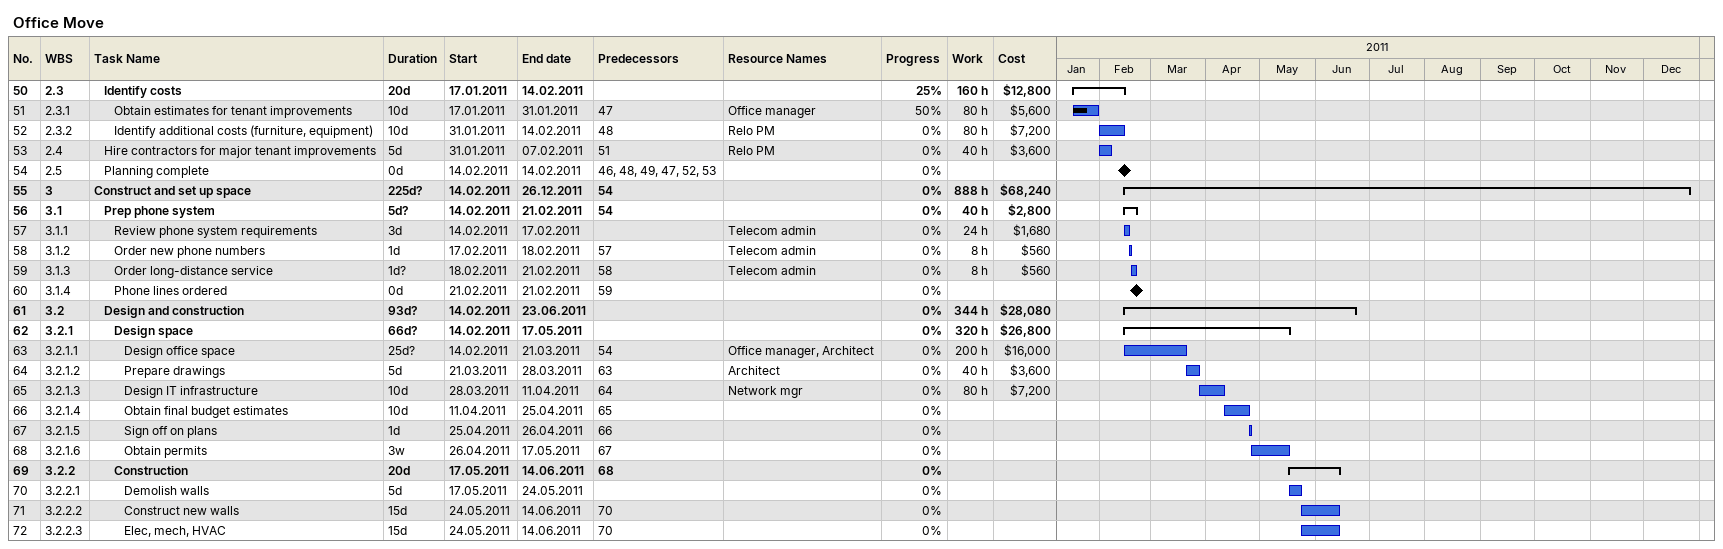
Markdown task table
Office Move

| ID | WBS | Task | Duration | Start | Finish | Predecessors | Resources | % complete | Work (h) | Cost ($) |
|---|---|---|---|---|---|---|---|---|---|---|
| 50 | 2.3 | **Identify costs** | 20d | 2011-01-17 | 2011-02-14 |  |  | 25 | 160 | 12800 |
| 51 | 2.3.1 | Obtain estimates for tenant improvements | 10d | 2011-01-17 | 2011-01-31 | 47 | Office manager | 50 | 80 | 5600 |
| 52 | 2.3.2 | Identify additional costs (furniture, equipment) | 10d | 2011-01-31 | 2011-02-14 | 48 | Relo PM | 0 | 80 | 7200 |
| 53 | 2.4 | Hire contractors for major tenant improvements | 5d | 2011-01-31 | 2011-02-07 | 51 | Relo PM | 0 | 40 | 3600 |
| 54 | 2.5 | Planning complete | 0d | 2011-02-14 | 2011-02-14 | 46, 48, 49, 47, 52, 53 |  | 0 |  |  |
| 55 | 3 | **Construct and set up space** | 225d? | 2011-02-14 | 2011-12-26 | 54 |  | 0 | 888 | 68240 |
| 56 | 3.1 | **Prep phone system** | 5d? | 2011-02-14 | 2011-02-21 | 54 |  | 0 | 40 | 2800 |
| 57 | 3.1.1 | Review phone system requirements | 3d | 2011-02-14 | 2011-02-17 |  | Telecom admin | 0 | 24 | 1680 |
| 58 | 3.1.2 | Order new phone numbers | 1d | 2011-02-17 | 2011-02-18 | 57 | Telecom admin | 0 | 8 | 560 |
| 59 | 3.1.3 | Order long-distance service | 1d? | 2011-02-18 | 2011-02-21 | 58 | Telecom admin | 0 | 8 | 560 |
| 60 | 3.1.4 | Phone lines ordered | 0d | 2011-02-21 | 2011-02-21 | 59 |  | 0 |  |  |
| 61 | 3.2 | **Design and construction** | 93d? | 2011-02-14 | 2011-06-23 |  |  | 0 | 344 | 28080 |
| 62 | 3.2.1 | **Design space** | 66d? | 2011-02-14 | 2011-05-17 |  |  | 0 | 320 | 26800 |
| 63 | 3.2.1.1 | Design office space | 25d? | 2011-02-14 | 2011-03-21 | 54 | Office manager, Architect | 0 | 200 | 16000 |
| 64 | 3.2.1.2 | Prepare drawings | 5d | 2011-03-21 | 2011-03-28 | 63 | Architect | 0 | 40 | 3600 |
| 65 | 3.2.1.3 | Design IT infrastructure | 10d | 2011-03-28 | 2011-04-11 | 64 | Network mgr | 0 | 80 | 7200 |
| 66 | 3.2.1.4 | Obtain final budget estimates | 10d | 2011-04-11 | 2011-04-25 | 65 |  | 0 |  |  |
| 67 | 3.2.1.5 | Sign off on plans | 1d | 2011-04-25 | 2011-04-26 | 66 |  | 0 |  |  |
| 68 | 3.2.1.6 | Obtain permits | 3w | 2011-04-26 | 2011-05-17 | 67 |  | 0 |  |  |
| 69 | 3.2.2 | **Construction** | 20d | 2011-05-17 | 2011-06-14 | 68 |  | 0 |  |  |
| 70 | 3.2.2.1 | Demolish walls | 5d | 2011-05-17 | 2011-05-24 |  |  | 0 |  |  |
| 71 | 3.2.2.2 | Construct new walls | 15d | 2011-05-24 | 2011-06-14 | 70 |  | 0 |  |  |
| 72 | 3.2.2.3 | Elec, mech, HVAC | 15d | 2011-05-24 | 2011-06-14 | 70 |  | 0 |  |  |
